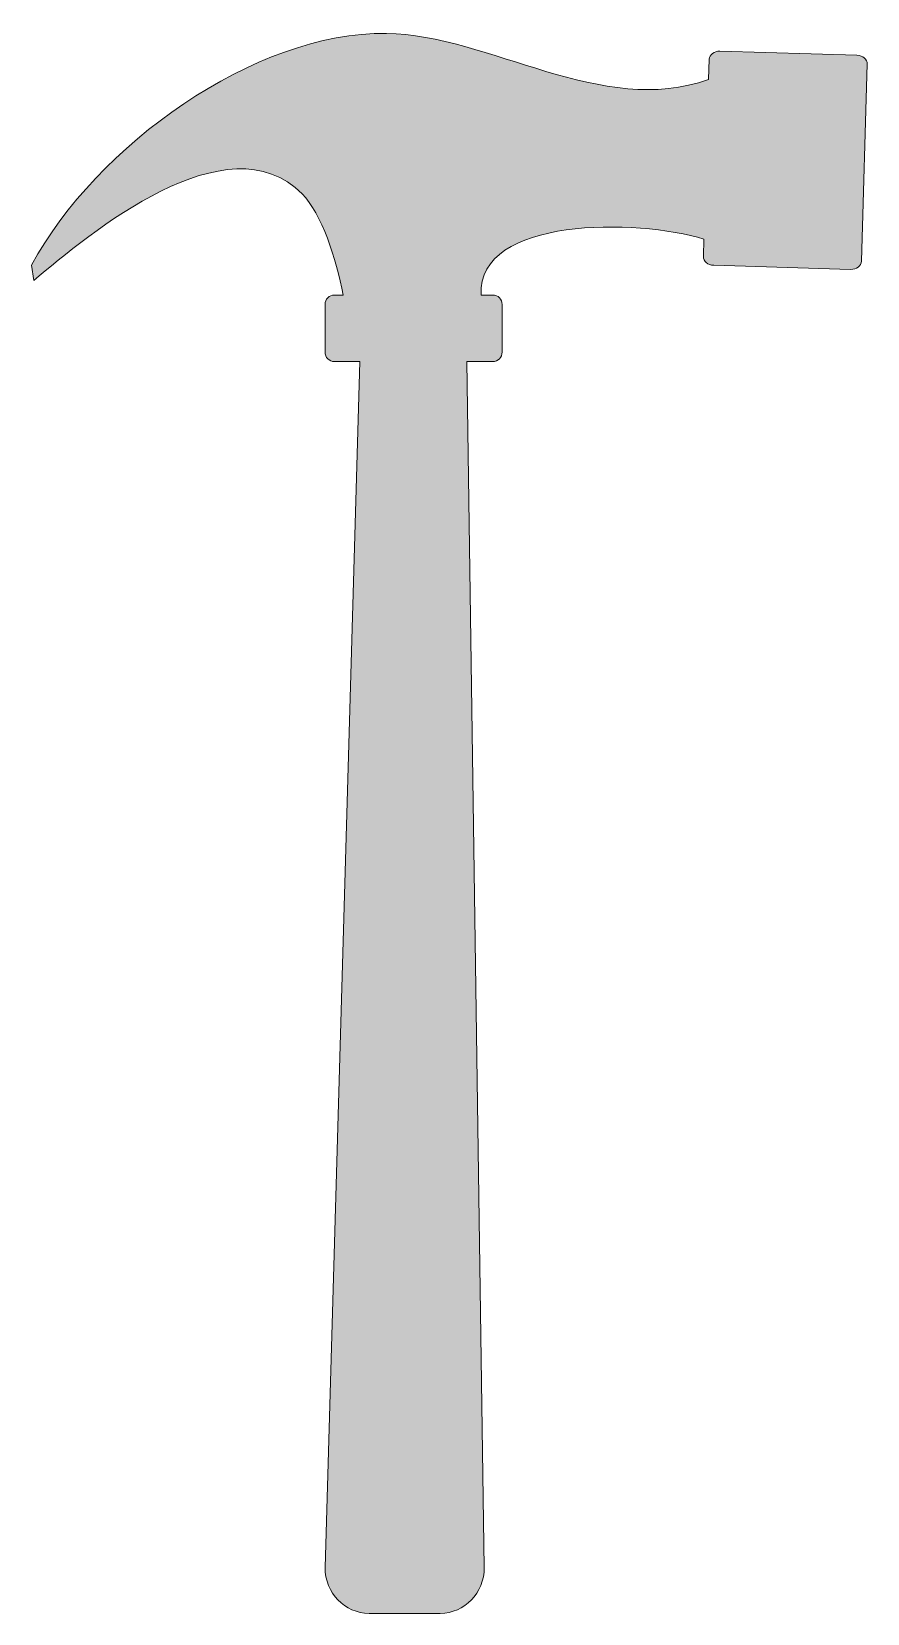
# Model space of a CAD drawing. Header units: inches. Extents: x 0 to 54, y 0 to 102.
import ezdxf

# ---------------------------------------------------------------- set-up
doc = ezdxf.new("R2010")
doc.units = ezdxf.units.IN
doc.header["$MEASUREMENT"] = 0
doc.layers.add('Layer 1', color=7, linetype='Continuous')

msp = doc.modelspace()

# ---------------------------------------------------------------- hatches: boundary and pattern name
at = {"layer": 'Layer 1', "true_color": 0x8bc53f}
h = msp.add_hatch(color=83, dxfattribs=at)
h.dxf.hatch_style = 2
edge = h.paths.add_edge_path()
edge.add_spline(control_points=[(53.11, 100.2), (53.11, 100.2), (44.29, 100.46), (44.29, 100.46), (43.92, 100.47), (43.61, 100.23), (43.6, 99.94), (43.6, 99.94), (43.56, 98.64), (43.56, 98.64), (36.71, 96.17), (29.41, 101.51), (22.84, 101.6), (14.36, 101.72), (4.14, 94.38), (0, 86.7), (0, 86.7), (0.14, 85.71), (0.14, 85.71), (3.73, 88.75), (12.62, 96.14), (17.41, 91.28), (18.67, 90.01), (19.59, 87.13), (20.05, 84.78), (20.05, 84.78), (19.49, 84.78), (19.49, 84.78), (19.15, 84.78), (18.88, 84.51), (18.88, 84.17), (18.88, 84.17), (18.88, 81.11), (18.88, 81.11), (18.88, 80.77), (19.15, 80.5), (19.49, 80.5), (19.49, 80.5), (21.11, 80.5), (21.11, 80.5), (21.11, 80.5), (18.88, 2.95), (18.88, 2.95), (18.88, 1.32), (20.15, 0), (21.72, 0), (21.72, 0), (26.29, 0), (26.29, 0), (27.86, 0), (29.13, 1.32), (29.13, 2.95), (29.13, 2.95), (28, 80.5), (28, 80.5), (28, 80.5), (29.67, 80.5), (29.67, 80.5), (30.01, 80.5), (30.28, 80.77), (30.28, 81.11), (30.28, 81.11), (30.28, 84.17), (30.28, 84.17), (30.28, 84.51), (30.01, 84.78), (29.67, 84.78), (29.67, 84.78), (28.92, 84.78), (28.92, 84.78), (28.68, 89.83), (39, 89.69), (43.26, 88.38), (43.26, 88.38), (43.23, 87.25), (43.23, 87.25), (43.22, 86.95), (43.51, 86.7), (43.89, 86.69), (43.89, 86.69), (52.7, 86.43), (52.7, 86.43), (53.08, 86.42), (53.39, 86.65), (53.4, 86.95), (53.4, 86.95), (53.77, 99.64), (53.77, 99.64), (53.78, 99.93), (53.48, 100.19), (53.11, 100.2)], knot_values=[0, 0, 0, 0, 1, 1, 1, 2, 2, 2, 3, 3, 3, 4, 4, 4, 5, 5, 5, 6, 6, 6, 7, 7, 7, 8, 8, 8, 9, 9, 9, 10, 10, 10, 11, 11, 11, 12, 12, 12, 13, 13, 13, 14, 14, 14, 15, 15, 15, 16, 16, 16, 17, 17, 17, 18, 18, 18, 19, 19, 19, 20, 20, 20, 21, 21, 21, 22, 22, 22, 23, 23, 23, 24, 24, 24, 25, 25, 25, 26, 26, 26, 27, 27, 27, 28, 28, 28, 29, 29, 29, 30, 30, 30, 30], degree=3, periodic=1)

# ---------------------------------------------------------------- linework, layer by layer
at = {"layer": 'Layer 1', "lineweight": 0}
msp.add_open_spline([(53.11, 100.2), (53.11, 100.2), (44.29, 100.46), (44.29, 100.46), (43.92, 100.47), (43.61, 100.23), (43.6, 99.94), (43.6, 99.94), (43.56, 98.64), (43.56, 98.64), (36.71, 96.17), (29.41, 101.51), (22.84, 101.6), (14.36, 101.72), (4.14, 94.38), (0, 86.7), (0, 86.7), (0.14, 85.71), (0.14, 85.71), (3.73, 88.75), (12.62, 96.14), (17.41, 91.28), (18.67, 90.01), (19.59, 87.13), (20.05, 84.78), (20.05, 84.78), (19.49, 84.78), (19.49, 84.78), (19.15, 84.78), (18.88, 84.51), (18.88, 84.17), (18.88, 84.17), (18.88, 81.11), (18.88, 81.11), (18.88, 80.77), (19.15, 80.5), (19.49, 80.5), (19.49, 80.5), (21.11, 80.5), (21.11, 80.5), (21.11, 80.5), (18.88, 2.95), (18.88, 2.95), (18.88, 1.32), (20.15, 0), (21.72, 0), (21.72, 0), (26.29, 0), (26.29, 0), (27.86, 0), (29.13, 1.32), (29.13, 2.95), (29.13, 2.95), (28, 80.5), (28, 80.5), (28, 80.5), (29.67, 80.5), (29.67, 80.5), (30.01, 80.5), (30.28, 80.77), (30.28, 81.11), (30.28, 81.11), (30.28, 84.17), (30.28, 84.17), (30.28, 84.51), (30.01, 84.78), (29.67, 84.78), (29.67, 84.78), (28.92, 84.78), (28.92, 84.78), (28.68, 89.83), (39, 89.69), (43.26, 88.38), (43.26, 88.38), (43.23, 87.25), (43.23, 87.25), (43.22, 86.95), (43.51, 86.7), (43.89, 86.69), (43.89, 86.69), (52.7, 86.43), (52.7, 86.43), (53.08, 86.42), (53.39, 86.65), (53.4, 86.95), (53.4, 86.95), (53.77, 99.64), (53.77, 99.64), (53.78, 99.93), (53.48, 100.19), (53.11, 100.2)], degree=3, knots=[0, 0, 0, 0, 1, 1, 1, 2, 2, 2, 3, 3, 3, 4, 4, 4, 5, 5, 5, 6, 6, 6, 7, 7, 7, 8, 8, 8, 9, 9, 9, 10, 10, 10, 11, 11, 11, 12, 12, 12, 13, 13, 13, 14, 14, 14, 15, 15, 15, 16, 16, 16, 17, 17, 17, 18, 18, 18, 19, 19, 19, 20, 20, 20, 21, 21, 21, 22, 22, 22, 23, 23, 23, 24, 24, 24, 25, 25, 25, 26, 26, 26, 27, 27, 27, 28, 28, 28, 29, 29, 29, 30, 30, 30, 30], dxfattribs=at)

doc.saveas('drawing.dxf')
